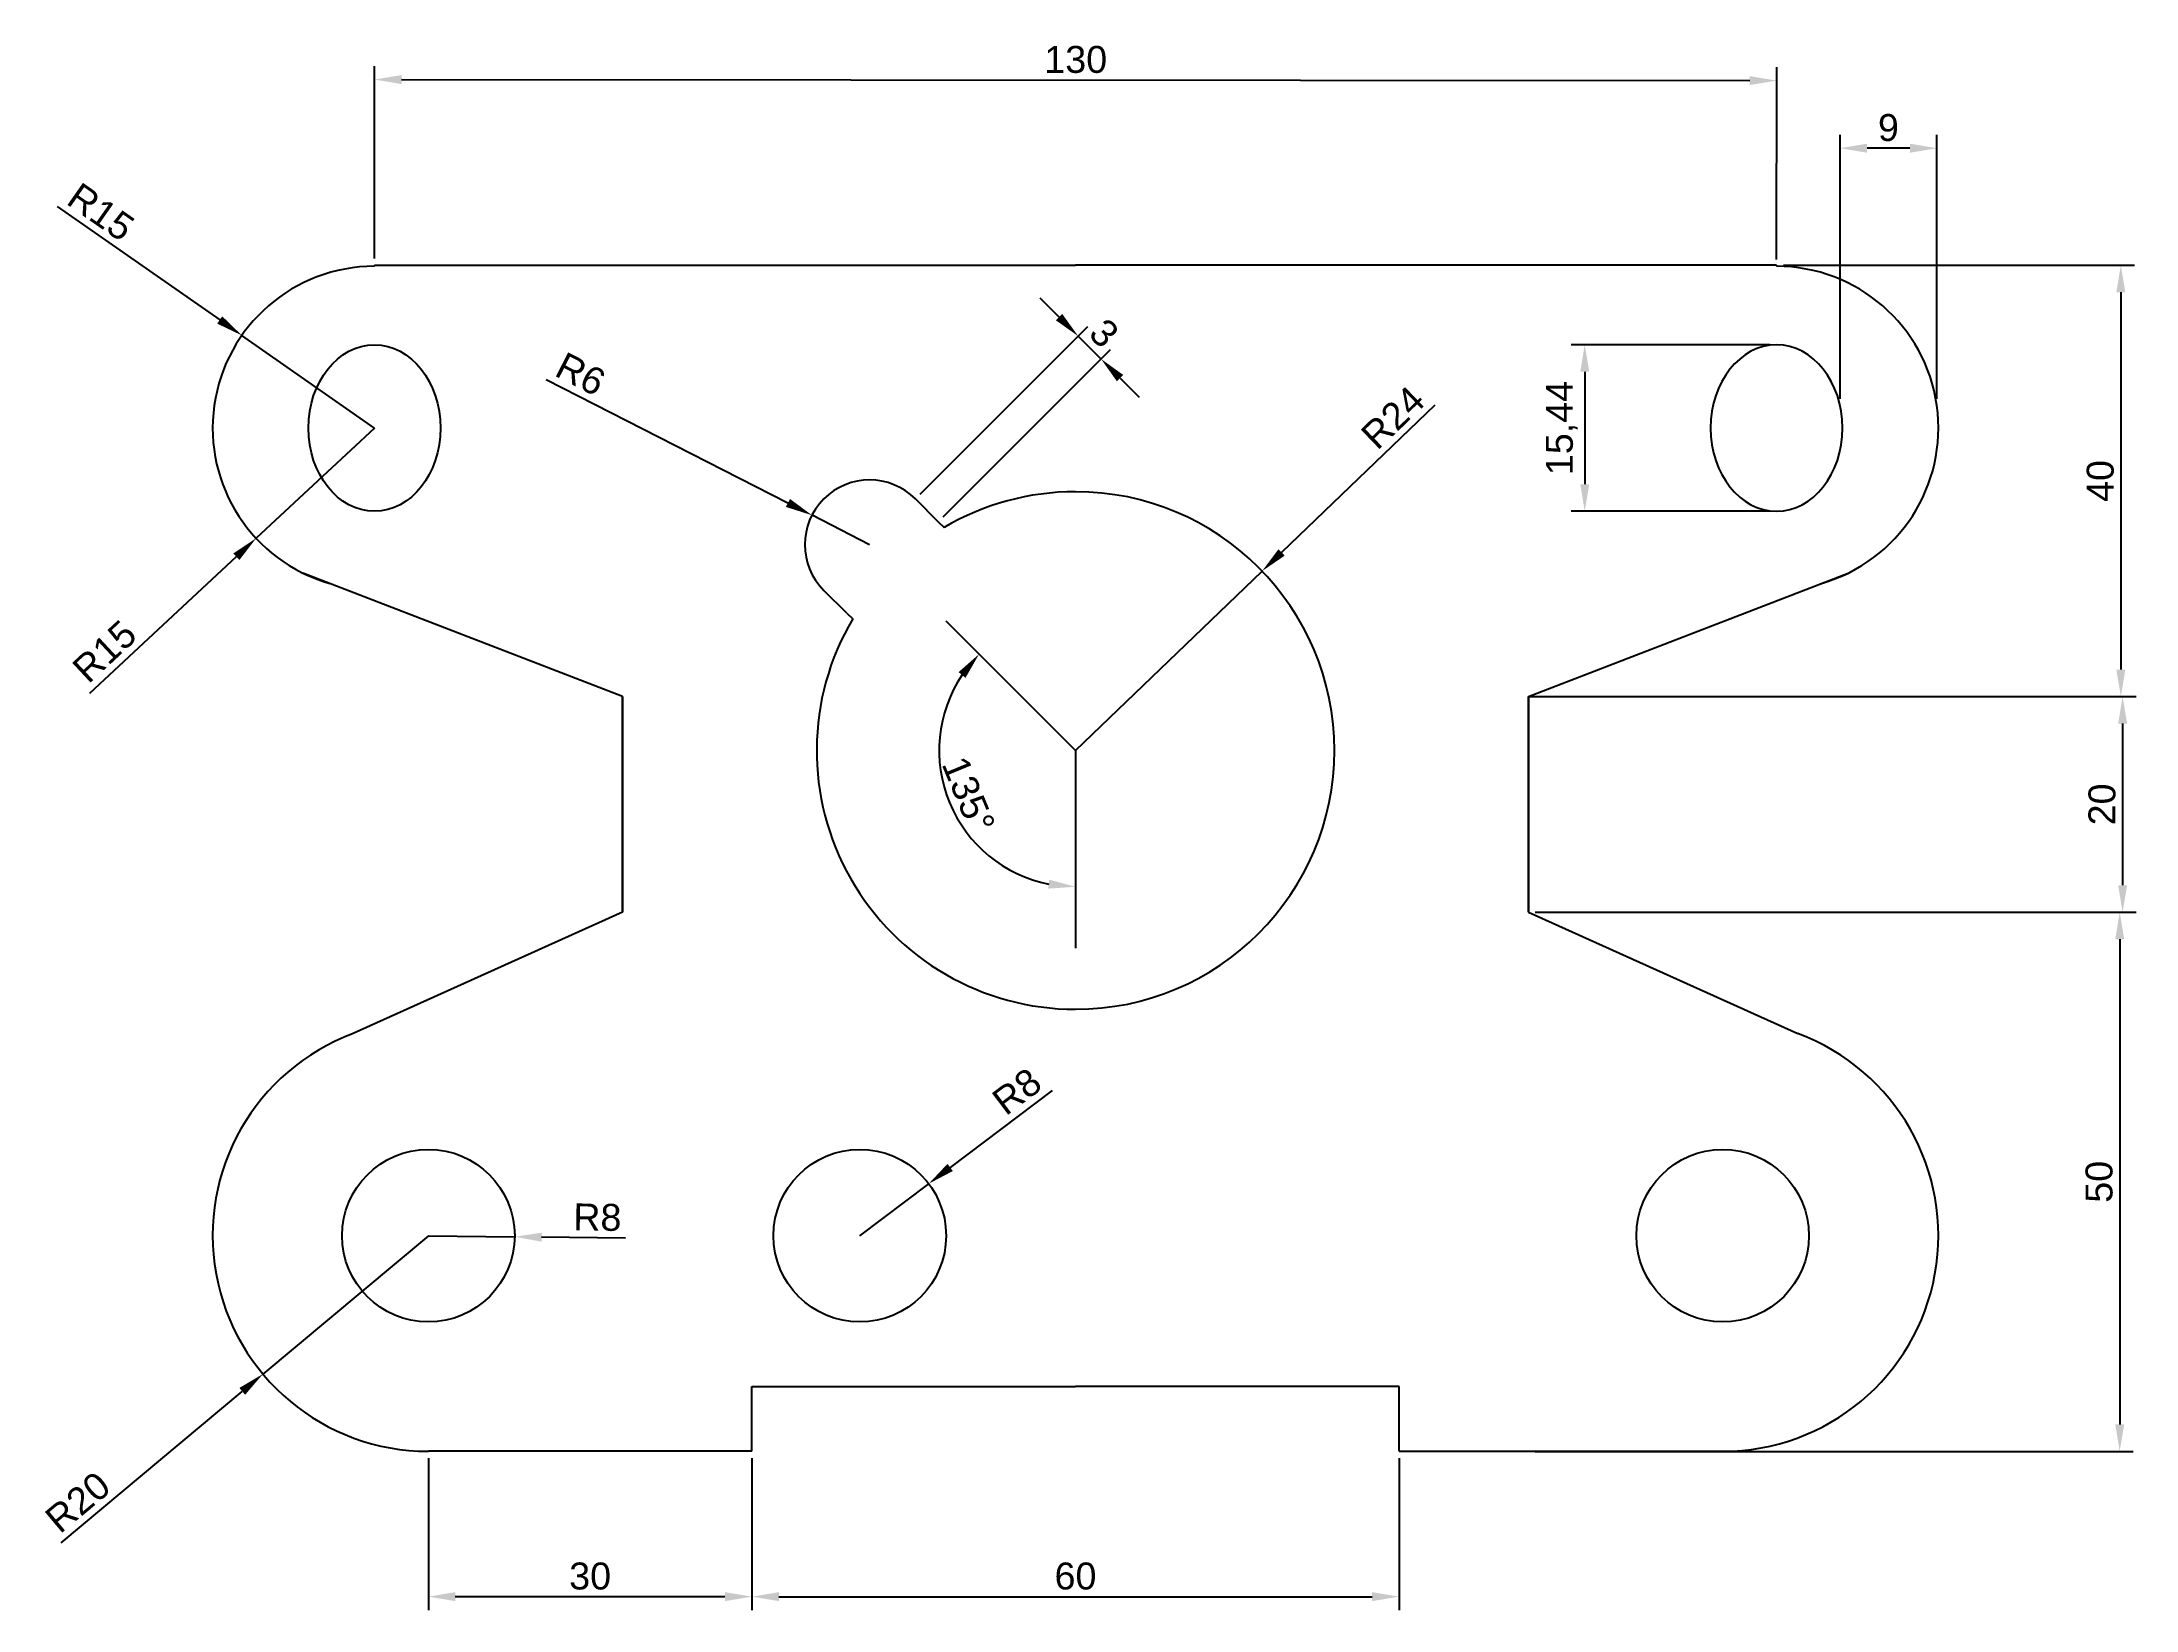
# Model space of a CAD drawing. Header units: millimetres. Extents: x 1721 to 1915, y 2113 to 2258.
import ezdxf

# ---------------------------------------------------------------- set-up
doc = ezdxf.new("R2010")
doc.units = ezdxf.units.MM
doc.layers.add('dim', color=92, linetype='Continuous')
doc.styles.get("Standard").update_dxf_attribs({"font": 'arial.ttf'})
doc.dimstyles.new('ISO-25', dxfattribs={"dimtxt": 2.5, "dimasz": 2.5, "dimexe": 1.25, "dimexo": 0.625, "dimtad": 1, "dimtxsty": 'Standard', "dimcen": 2.5, "dimadec": 0, "dimazin": 0, "dimtfac": 1, "dimtmove": 0, "dimatfit": 3, "dimfxl": 1, "dimarcsym": 0})

# ---------------------------------------------------------------- blocks, each defined once
blk = doc.blocks.new('*D1')
at = {"layer": 'Defpoints', "color": 0, "transparency": 16777216}
for p in [(1881.97, 2237.67), (1881.97, 2197.67), (1913.89, 2197.67)]:
    blk.add_point(p, dxfattribs=at)
at = {"layer": 'dim', "color": 0, "lineweight": -2, "transparency": 16777216}
for p, q in [((1882.6, 2237.67), (1915.14, 2237.67)), ((1913.89, 2235.17), (1913.89, 2200.17)), ((1882.6, 2197.67), (1915.14, 2197.67))]:
    blk.add_line(p, q, dxfattribs=at)
at = {"layer": 'dim', "color": 0, "transparency": 16777216}
for points in [[(1913.47, 2235.17), (1914.3, 2235.17), (1913.89, 2237.67)], [(1913.47, 2200.17), (1914.3, 2200.17), (1913.89, 2197.67)]]:
    blk.add_solid(points, dxfattribs=at)
at = {"layer": 'dim', "color": 0, "transparency": 16777216, "insert": (1911.99, 2217.67), "char_height": 2.5, "attachment_point": 5, "rotation": 90}
blk.add_mtext('40', dxfattribs=at)
blk = doc.blocks.new('*D2')
at = {"layer": 'Defpoints', "color": 0, "transparency": 16777216}
for p in [(1858.97, 2197.67), (1858.97, 2177.67), (1914.05, 2177.67)]:
    blk.add_point(p, dxfattribs=at)
at = {"layer": 'dim', "color": 0, "lineweight": -2, "transparency": 16777216}
for p, q in [((1859.6, 2197.67), (1915.3, 2197.67)), ((1914.05, 2195.17), (1914.05, 2180.17)), ((1859.6, 2177.67), (1915.3, 2177.67))]:
    blk.add_line(p, q, dxfattribs=at)
at = {"layer": 'dim', "color": 0, "transparency": 16777216}
for points in [[(1913.64, 2195.17), (1914.47, 2195.17), (1914.05, 2197.67)], [(1913.64, 2180.17), (1914.47, 2180.17), (1914.05, 2177.67)]]:
    blk.add_solid(points, dxfattribs=at)
at = {"layer": 'dim', "color": 0, "transparency": 16777216, "insert": (1912.15, 2187.67), "char_height": 2.5, "attachment_point": 5, "rotation": 90}
blk.add_mtext('20', dxfattribs=at)
blk = doc.blocks.new('*D3')
at = {"layer": 'Defpoints', "color": 0, "transparency": 16777216}
for p in [(1887.86, 2248.53), (1887.86, 2224.67), (1896.83, 2224.67)]:
    blk.add_point(p, dxfattribs=at)
at = {"layer": 'dim', "color": 0, "lineweight": -2, "transparency": 16777216}
for p, q in [((1887.86, 2225.3), (1887.86, 2249.78)), ((1894.33, 2248.53), (1890.36, 2248.53)), ((1896.83, 2225.3), (1896.83, 2249.78))]:
    blk.add_line(p, q, dxfattribs=at)
at = {"layer": 'dim', "color": 0, "transparency": 16777216}
for points in [[(1890.36, 2248.95), (1890.36, 2248.11), (1887.86, 2248.53)], [(1894.33, 2248.95), (1894.33, 2248.11), (1896.83, 2248.53)]]:
    blk.add_solid(points, dxfattribs=at)
at = {"layer": 'dim', "color": 0, "transparency": 16777216, "insert": (1892.34, 2250.43), "char_height": 2.5, "attachment_point": 5}
blk.add_mtext('9', dxfattribs=at)
blk = doc.blocks.new('*D4')
at = {"layer": 'Defpoints', "color": 0, "transparency": 16777216}
for p in [(1858.97, 2177.67), (1858.97, 2127.67), (1913.78, 2127.67)]:
    blk.add_point(p, dxfattribs=at)
at = {"layer": 'dim', "color": 0, "lineweight": -2, "transparency": 16777216}
for p, q in [((1859.6, 2177.67), (1915.03, 2177.67)), ((1913.78, 2175.17), (1913.78, 2130.17)), ((1859.6, 2127.67), (1915.03, 2127.67))]:
    blk.add_line(p, q, dxfattribs=at)
at = {"layer": 'dim', "color": 0, "transparency": 16777216}
for points in [[(1913.37, 2175.17), (1914.2, 2175.17), (1913.78, 2177.67)], [(1913.37, 2130.17), (1914.2, 2130.17), (1913.78, 2127.67)]]:
    blk.add_solid(points, dxfattribs=at)
at = {"layer": 'dim', "color": 0, "transparency": 16777216, "insert": (1911.88, 2152.67), "char_height": 2.5, "attachment_point": 5, "rotation": 90}
blk.add_mtext('50', dxfattribs=at)
blk = doc.blocks.new('*D5')
at = {"layer": 'Defpoints', "color": 0, "transparency": 16777216}
for p in [(1786.97, 2127.67), (1846.97, 2127.67), (1846.97, 2114.19)]:
    blk.add_point(p, dxfattribs=at)
at = {"layer": 'dim', "color": 0, "lineweight": -2, "transparency": 16777216}
for p, q in [((1786.97, 2127.05), (1786.97, 2112.94)), ((1846.97, 2127.05), (1846.97, 2112.94)), ((1789.47, 2114.19), (1844.47, 2114.19))]:
    blk.add_line(p, q, dxfattribs=at)
at = {"layer": 'dim', "color": 0, "transparency": 16777216}
for points in [[(1789.47, 2114.61), (1789.47, 2113.78), (1786.97, 2114.19)], [(1844.47, 2114.61), (1844.47, 2113.78), (1846.97, 2114.19)]]:
    blk.add_solid(points, dxfattribs=at)
at = {"layer": 'dim', "color": 0, "transparency": 16777216, "insert": (1816.97, 2116.09), "char_height": 2.5, "attachment_point": 5}
blk.add_mtext('60', dxfattribs=at)
blk = doc.blocks.new('*D6')
at = {"layer": 'Defpoints', "color": 0, "transparency": 16777216}
for p in [(1756.97, 2127.67), (1786.97, 2127.67), (1756.97, 2114.19)]:
    blk.add_point(p, dxfattribs=at)
at = {"layer": 'dim', "color": 0, "lineweight": -2, "transparency": 16777216}
for p, q in [((1756.97, 2127.05), (1756.97, 2112.94)), ((1786.97, 2127.05), (1786.97, 2112.94)), ((1784.47, 2114.19), (1759.47, 2114.19))]:
    blk.add_line(p, q, dxfattribs=at)
at = {"layer": 'dim', "color": 0, "transparency": 16777216}
for points in [[(1759.47, 2114.61), (1759.47, 2113.78), (1756.97, 2114.19)], [(1784.47, 2114.61), (1784.47, 2113.78), (1786.97, 2114.19)]]:
    blk.add_solid(points, dxfattribs=at)
at = {"layer": 'dim', "color": 0, "transparency": 16777216, "insert": (1771.97, 2116.09), "char_height": 2.5, "attachment_point": 5}
blk.add_mtext('30', dxfattribs=at)
blk = doc.blocks.new('*D7')
at = {"layer": 'Defpoints', "color": 0, "transparency": 16777216}
for p in [(1834.27, 2209.31), (1816.97, 2192.67)]:
    blk.add_point(p, dxfattribs=at)
at = {"layer": 'dim', "color": 0, "lineweight": -2, "transparency": 16777216}
for p, q in [((1850.29, 2224.7), (1836.07, 2211.04)), ((1816.97, 2192.67), (1834.27, 2209.31))]:
    blk.add_line(p, q, dxfattribs=at)
at = {"layer": 'dim', "color": 0, "transparency": 16777216}
blk.add_solid([(1835.79, 2211.34), (1836.36, 2210.74), (1834.27, 2209.31)], dxfattribs=at)
at = {"layer": 'dim', "color": 0, "transparency": 16777216, "insert": (1846.39, 2223.56), "char_height": 2.5, "attachment_point": 5, "rotation": 43.8755}
blk.add_mtext('R24', dxfattribs=at)
blk = doc.blocks.new('*D8')
at = {"layer": 'Defpoints', "color": 0, "transparency": 16777216}
for p in [(1819.34, 2228.98), (1802.12, 2216.01), (1804.24, 2213.88)]:
    blk.add_point(p, dxfattribs=at)
at = {"layer": 'dim', "color": 0, "lineweight": -2, "transparency": 16777216}
for p, q in [((1815.45, 2232.87), (1813.68, 2234.63)), ((1802.56, 2216.45), (1818.1, 2231.98)), ((1817.22, 2231.1), (1819.34, 2228.98)), ((1804.69, 2214.33), (1820.22, 2229.86)), ((1821.1, 2227.21), (1822.87, 2225.44))]:
    blk.add_line(p, q, dxfattribs=at)
at = {"layer": 'dim', "color": 0, "transparency": 16777216}
for points in [[(1815.74, 2233.16), (1815.15, 2232.57), (1817.22, 2231.1)], [(1821.4, 2227.5), (1820.81, 2226.91), (1819.34, 2228.98)]]:
    blk.add_solid(points, dxfattribs=at)
at = {"layer": 'dim', "color": 0, "transparency": 16777216, "insert": (1819.62, 2231.38), "char_height": 2.5, "attachment_point": 5, "rotation": 315}
blk.add_mtext('3', dxfattribs=at)
blk = doc.blocks.new('*D9')
at = {"layer": 'Defpoints', "color": 0, "transparency": 16777216}
for p in [(1804.97, 2204.67), (1804.33, 2192.67), (1816.97, 2192.67), (1816.97, 2192.67), (1816.97, 2174.34)]:
    blk.add_point(p, dxfattribs=at)
at = {"layer": 'dim', "color": 0, "lineweight": -2, "transparency": 16777216}
blk.add_arc((1816.97, 2192.67), 12.64, 146.3504, 258.6496, dxfattribs=at)
at = {"layer": 'dim', "color": 0, "transparency": 16777216}
for points in [[(1806.13, 2199.94), (1806.77, 2199.41), (1808.03, 2201.61)], [(1814.53, 2180.69), (1814.44, 2179.86), (1816.97, 2180.03)]]:
    blk.add_solid(points, dxfattribs=at)
at = {"layer": 'dim', "color": 0, "transparency": 16777216, "insert": (1807.05, 2188.56), "char_height": 2.5, "attachment_point": 5, "rotation": 292.5}
blk.add_mtext('135°', dxfattribs=at)
blk = doc.blocks.new('*D10')
at = {"layer": 'Defpoints', "color": 0, "transparency": 16777216}
for p in [(1803.36, 2152.49), (1796.97, 2147.67)]:
    blk.add_point(p, dxfattribs=at)
at = {"layer": 'dim', "color": 0, "lineweight": -2, "transparency": 16777216}
for p, q in [((1814.8, 2161.13), (1805.35, 2154)), ((1796.97, 2147.67), (1803.36, 2152.49))]:
    blk.add_line(p, q, dxfattribs=at)
at = {"layer": 'dim', "color": 0, "transparency": 16777216}
blk.add_solid([(1805.1, 2154.33), (1805.6, 2153.67), (1803.36, 2152.49)], dxfattribs=at)
at = {"layer": 'dim', "color": 0, "transparency": 16777216, "insert": (1811.54, 2161.05), "char_height": 2.5, "attachment_point": 5, "rotation": 37.0559}
blk.add_mtext('R8', dxfattribs=at)
blk = doc.blocks.new('*D11')
at = {"layer": 'Defpoints', "color": 0, "transparency": 16777216}
for p in [(1756.97, 2147.67), (1764.97, 2147.57)]:
    blk.add_point(p, dxfattribs=at)
at = {"layer": 'dim', "color": 0, "lineweight": -2, "transparency": 16777216}
for p, q in [((1756.97, 2147.67), (1764.97, 2147.57)), ((1775.26, 2147.43), (1767.47, 2147.53))]:
    blk.add_line(p, q, dxfattribs=at)
at = {"layer": 'dim', "color": 0, "transparency": 16777216}
blk.add_solid([(1767.48, 2147.95), (1767.47, 2147.12), (1764.97, 2147.57)], dxfattribs=at)
at = {"layer": 'dim', "color": 0, "transparency": 16777216, "insert": (1772.64, 2149.37), "char_height": 2.5, "attachment_point": 5, "rotation": 359.2472}
blk.add_mtext('R8', dxfattribs=at)
blk = doc.blocks.new('*D12')
at = {"layer": 'Defpoints', "color": 0, "transparency": 16777216}
for p in [(1756.97, 2147.67), (1741.63, 2134.84)]:
    blk.add_point(p, dxfattribs=at)
at = {"layer": 'dim', "color": 0, "lineweight": -2, "transparency": 16777216}
for p, q in [((1756.97, 2147.67), (1741.63, 2134.84)), ((1722.93, 2119.18), (1739.72, 2133.23))]:
    blk.add_line(p, q, dxfattribs=at)
at = {"layer": 'dim', "color": 0, "transparency": 16777216}
blk.add_solid([(1739.45, 2133.55), (1739.98, 2132.91), (1741.63, 2134.84)], dxfattribs=at)
at = {"layer": 'dim', "color": 0, "transparency": 16777216, "insert": (1724.47, 2122.95), "char_height": 2.5, "attachment_point": 5, "rotation": 39.9247}
blk.add_mtext('R20', dxfattribs=at)
blk = doc.blocks.new('*D13')
at = {"layer": 'Defpoints', "color": 0, "transparency": 16777216}
for p in [(1751.97, 2222.58), (1741, 2212.35)]:
    blk.add_point(p, dxfattribs=at)
at = {"layer": 'dim', "color": 0, "lineweight": -2, "transparency": 16777216}
for p, q in [((1751.97, 2222.58), (1741, 2212.35)), ((1725.59, 2198), (1739.17, 2210.65))]:
    blk.add_line(p, q, dxfattribs=at)
at = {"layer": 'dim', "color": 0, "transparency": 16777216}
blk.add_solid([(1738.89, 2210.95), (1739.45, 2210.34), (1741, 2212.35)], dxfattribs=at)
at = {"layer": 'dim', "color": 0, "transparency": 16777216, "insert": (1726.95, 2201.86), "char_height": 2.5, "attachment_point": 5, "rotation": 42.9792}
blk.add_mtext('R15', dxfattribs=at)
blk = doc.blocks.new('*D14')
at = {"layer": 'Defpoints', "color": 0, "transparency": 16777216}
for p in [(1739.68, 2231.17), (1751.97, 2222.58)]:
    blk.add_point(p, dxfattribs=at)
at = {"layer": 'dim', "color": 0, "lineweight": -2, "transparency": 16777216}
for p, q in [((1722.56, 2243.13), (1737.63, 2232.6)), ((1751.97, 2222.58), (1739.68, 2231.17))]:
    blk.add_line(p, q, dxfattribs=at)
at = {"layer": 'dim', "color": 0, "transparency": 16777216}
blk.add_solid([(1737.86, 2232.94), (1737.39, 2232.26), (1739.68, 2231.17)], dxfattribs=at)
at = {"layer": 'dim', "color": 0, "transparency": 16777216, "insert": (1726.61, 2242.61), "char_height": 2.5, "attachment_point": 5, "rotation": 325.0616}
blk.add_mtext('R15', dxfattribs=at)
blk = doc.blocks.new('*D15')
at = {"layer": 'Defpoints', "color": 0, "transparency": 16777216}
for p in [(1881.98, 2254.8), (1751.97, 2237.67), (1881.97, 2237.58)]:
    blk.add_point(p, dxfattribs=at)
at = {"layer": 'dim', "color": 0, "lineweight": -2, "transparency": 16777216}
for p, q in [((1751.97, 2238.3), (1751.99, 2256.15)), ((1754.48, 2254.89), (1879.48, 2254.8)), ((1881.97, 2238.2), (1881.99, 2256.05))]:
    blk.add_line(p, q, dxfattribs=at)
at = {"layer": 'dim', "color": 0, "transparency": 16777216}
for points in [[(1754.48, 2255.31), (1754.48, 2254.48), (1751.98, 2254.9)], [(1879.48, 2255.22), (1879.48, 2254.39), (1881.98, 2254.8)]]:
    blk.add_solid(points, dxfattribs=at)
at = {"layer": 'dim', "color": 0, "transparency": 16777216, "insert": (1816.99, 2256.75), "char_height": 2.5, "attachment_point": 5, "rotation": 359.9593}
blk.add_mtext('130', dxfattribs=at)
blk = doc.blocks.new('*D16')
at = {"layer": 'Defpoints', "color": 0, "transparency": 16777216}
for p in [(1792.54, 2214.49), (1797.88, 2211.76)]:
    blk.add_point(p, dxfattribs=at)
at = {"layer": 'dim', "color": 0, "lineweight": -2, "transparency": 16777216}
for p, q in [((1767.88, 2227.09), (1790.31, 2215.63)), ((1797.88, 2211.76), (1792.54, 2214.49))]:
    blk.add_line(p, q, dxfattribs=at)
at = {"layer": 'dim', "color": 0, "transparency": 16777216}
blk.add_solid([(1790.5, 2216), (1790.12, 2215.26), (1792.54, 2214.49)], dxfattribs=at)
at = {"layer": 'dim', "color": 0, "transparency": 16777216, "insert": (1771.09, 2227.58), "char_height": 2.5, "attachment_point": 5, "rotation": 332.9419}
blk.add_mtext('R6', dxfattribs=at)
blk = doc.blocks.new('*D17')
at = {"layer": 'Defpoints', "color": 0, "transparency": 16777216}
for p in [(1881.97, 2230.3), (1864.18, 2214.86), (1881.97, 2214.86)]:
    blk.add_point(p, dxfattribs=at)
at = {"layer": 'dim', "color": 0, "lineweight": -2, "transparency": 16777216}
for p, q in [((1881.35, 2230.3), (1862.93, 2230.3)), ((1864.18, 2227.8), (1864.18, 2217.36)), ((1881.35, 2214.86), (1862.93, 2214.86))]:
    blk.add_line(p, q, dxfattribs=at)
at = {"layer": 'dim', "color": 0, "transparency": 16777216}
for points in [[(1863.77, 2227.8), (1864.6, 2227.8), (1864.18, 2230.3)], [(1863.77, 2217.36), (1864.6, 2217.36), (1864.18, 2214.86)]]:
    blk.add_solid(points, dxfattribs=at)
at = {"layer": 'dim', "color": 0, "transparency": 16777216, "insert": (1862.06, 2222.58), "char_height": 2.5, "attachment_point": 5, "rotation": 90}
blk.add_mtext('15,44', dxfattribs=at)

msp = doc.modelspace()

# ---------------------------------------------------------------- linework, layer by layer
for p, q in [((1751.972, 2237.671), (1816.972, 2237.671)), ((1751.972, 2237.671), (1751.972, 2237.579)), ((1881.972, 2237.671), (1816.972, 2237.671)), ((1881.972, 2237.671), (1881.972, 2237.579)), ((1746.083, 2224.673), (1746.119, 2224.673)), ((1804.244, 2213.884), (1802.123, 2216.006)), ((1802.123, 2216.006), (1804.244, 2213.884)), ((1804.244, 2213.884), (1804.783, 2213.345)), ((1774.972, 2197.671), (1745.346, 2209.122)), ((1858.972, 2197.671), (1888.598, 2209.122)), ((1795.759, 2205.399), (1793.638, 2207.52)), ((1795.759, 2205.399), (1796.312, 2204.884)), ((1816.972, 2192.671), (1804.973, 2204.67)), ((1774.972, 2197.671), (1774.972, 2177.671)), ((1774.972, 2177.671), (1774.972, 2197.671)), ((1858.972, 2177.671), (1858.972, 2197.671)), ((1858.972, 2197.671), (1886.963, 2197.671)), ((1858.972, 2197.671), (1858.972, 2177.671)), ((1858.972, 2177.671), (1858.972, 2197.671)), ((1816.972, 2192.671), (1816.972, 2192.671)), ((1816.972, 2192.671), (1816.972, 2174.336)), ((1774.972, 2177.671), (1749.998, 2166.416)), ((1858.972, 2177.671), (1883.947, 2166.416)), ((1816.972, 2174.336), (1816.972, 2174.336)), ((1786.972, 2127.671), (1786.972, 2133.671)), ((1786.972, 2133.671), (1816.972, 2133.671)), ((1846.972, 2133.671), (1816.972, 2133.671)), ((1846.972, 2127.671), (1846.972, 2133.671)), ((1786.972, 2127.671), (1756.972, 2127.671)), ((1846.972, 2127.671), (1876.972, 2127.671))]:
    msp.add_line(p, q)
for centre in [(1756.972, 2147.671), (1796.972, 2147.671), (1876.972, 2147.671)]:
    msp.add_circle(centre, 8)
for centre, radius, start, end in [((1751.972, 2222.579), 15, 90, 253.95129), ((1881.972, 2222.579), 15, 286.04871, 90), ((1797.88, 2211.763), 6, 45, 225), ((1816.972, 2192.671), 24, 90, 120.52249), ((1816.972, 2192.671), 24, 270, 90), ((1816.972, 2192.671), 24, 149.40998, 270), ((1756.972, 2147.671), 20, 110.40889, 270), ((1876.972, 2147.671), 20, 270, 69.59111)]:
    msp.add_arc(centre, radius, start, end)
msp.add_ellipse((1751.972, 2222.579), major_axis=(0, -7.72), ratio=0.7925013)
at = {"extrusion": (0, 0, -1)}
msp.add_ellipse((1881.972, 2222.579), major_axis=(0, -7.72), ratio=0.7925013, dxfattribs=at)

# ---------------------------------------------------------------- dimensions: what is measured, and where the dimension line sits
at = {"layer": 'dim'}
for p1, p2, distance, picture, middle in [((1751.972, 2237.671), (1881.972, 2237.579), 17.224, '*D15', (1816.986, 2256.751)), ((1802.123, 2216.006), (1804.244, 2213.884), 21.344, '*D8', (1819.621, 2231.382))]:
    dim = msp.add_aligned_dim(p1=p1, p2=p2, distance=distance, dimstyle='ISO-25', dxfattribs=at)
    dim.commit()
    dim.dimension.update_dxf_attribs({"geometry": picture, "text_midpoint": middle})
dim = msp.add_linear_dim(base=(1887.861, 2248.529), p1=(1896.825, 2224.673), p2=(1887.861, 2224.673), text='9', dimstyle='ISO-25', dxfattribs=at)
dim.commit()
dim.dimension.update_dxf_attribs({"geometry": '*D3', "text_midpoint": (1892.343, 2250.43)})
for center, mpoint, picture, middle in [((1751.972, 2222.579), (1739.676, 2231.169), '*D14', (1725.524, 2241.056)), ((1797.88, 2211.763), (1792.537, 2214.492), '*D16', (1770.227, 2225.888)), ((1816.972, 2192.671), (1834.273, 2209.305), '*D7', (1847.689, 2222.205)), ((1751.972, 2222.579), (1740.998, 2212.353), '*D13', (1728.242, 2200.466)), ((1796.972, 2147.671), (1803.357, 2152.492), '*D10', (1812.687, 2159.537)), ((1756.972, 2147.671), (1741.634, 2134.835), '*D12', (1725.694, 2121.495))]:
    dim = msp.add_radius_dim(center=center, mpoint=mpoint, dimstyle='ISO-25', dxfattribs=at)
    dim.commit()
    dim.dimension.update_dxf_attribs({"geometry": picture, "text_midpoint": middle, "dimtype": 164})
for base, p1, p2, picture, middle in [((1913.888, 2197.671), (1881.972, 2237.671), (1881.972, 2197.671), '*D1', (1911.987, 2217.671)), ((1864.185, 2214.859), (1881.972, 2230.299), (1881.972, 2214.859), '*D17', (1862.057, 2222.579)), ((1914.053, 2177.671), (1858.972, 2197.671), (1858.972, 2177.671), '*D2', (1912.152, 2187.671)), ((1913.783, 2127.671), (1858.972, 2177.671), (1858.972, 2127.671), '*D4', (1911.882, 2152.671))]:
    dim = msp.add_linear_dim(base=base, p1=p1, p2=p2, angle=90, dimstyle='ISO-25', dxfattribs=at)
    dim.commit()
    dim.dimension.update_dxf_attribs({"geometry": picture, "text_midpoint": middle})
dim = msp.add_angular_dim_2l(base=(1804.332, 2192.671), line1=((1816.972, 2192.671), (1816.972, 2174.336)), line2=((1816.972, 2192.671), (1804.973, 2204.67)), dimstyle='ISO-25', dxfattribs=at)
dim.commit()
dim.dimension.update_dxf_attribs({"geometry": '*D9', "text_midpoint": (1807.051, 2188.562)})
dim = msp.add_radius_dim(center=(1756.972, 2147.671), mpoint=(1764.972, 2147.566), dimstyle='ISO-25', dxfattribs=at)
dim.commit()
dim.dimension.update_dxf_attribs({"geometry": '*D11', "text_midpoint": (1772.639, 2149.367)})
for base, p2, picture, middle in [((1756.972, 2114.192), (1756.972, 2127.671), '*D6', (1771.972, 2116.095)), ((1846.972, 2114.192), (1846.972, 2127.671), '*D5', (1816.972, 2116.094))]:
    dim = msp.add_linear_dim(base=base, p1=(1786.972, 2127.671), p2=p2, dimstyle='ISO-25', dxfattribs=at)
    dim.commit()
    dim.dimension.update_dxf_attribs({"geometry": picture, "text_midpoint": middle})

doc.saveas('drawing.dxf')
